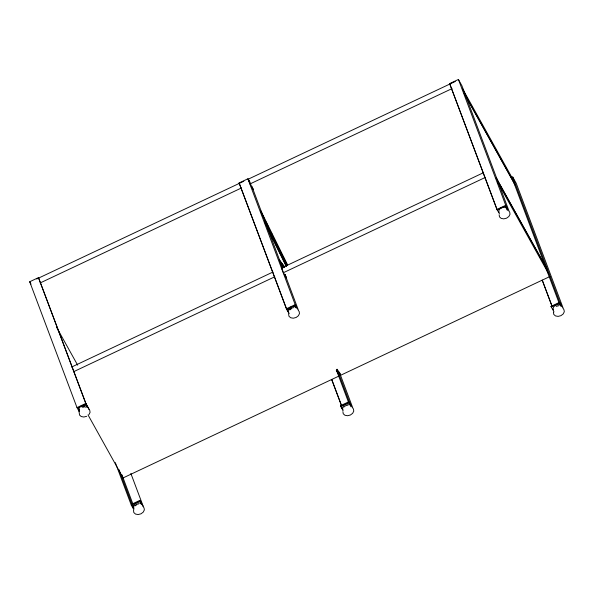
<?xml version="1.0" encoding="UTF-8"?>
<svg xmlns="http://www.w3.org/2000/svg" width="594" height="594" viewBox="0 0 594 594"><rect width="100%" height="100%" fill="white"/><g stroke="black" fill="none" stroke-linecap="round" stroke-linejoin="round"><path stroke-width="0.89" d="M88.952 414.612L90.073 412.392L89.731 410.239M289.315 309.704L291.342 308.197L293.844 307.566M289.798 309.92L291.565 308.605M134.192 506.036L136.219 504.529L138.721 503.898M135.261 505.813L136.442 504.937M343.607 407.224L345.626 405.717L348.136 405.086M79.195 411.538L76.997 407.595L29.7 281.756L38.476 277.613L86.123 404.061L78.193 407.803L79.381 409.942M289.13 313.669L286.412 308.783L239.107 182.945L247.891 178.801L250.965 184.318M499.443 213.736L496.94 209.444L449.643 83.598L458.42 79.455L461.932 85.766L509.236 211.613L505.724 205.301L458.42 79.455M36.687 278.994L243.8 181.267M455.323 81.46L248.292 179.15L250.081 183.902L253.252 189.605L252.361 187.229M40.147 282.959L241.402 188.001M250.081 183.902L452.079 88.588M71.733 366.988L272.98 272.022M285.135 274.421L286.62 278.386L283.449 272.683L281.66 267.931L483.665 172.616M73.522 371.74L274.77 276.782M283.449 272.683L485.454 177.368M512.711 176.982L560.008 302.821L563.52 309.132L516.223 183.294L512.711 176.982L511.857 177.383L559.162 303.222L560.743 306.073M76.997 407.595L85.781 403.452L38.476 277.613M286.412 308.783L295.188 304.64L247.891 178.801M496.94 209.444L505.724 205.301M338.595 376.232L123.092 477.918L88.016 414.894M339.04 375.118L336.263 370.136L337.399 369.602L340.57 375.297L550.118 276.425M131.913 504.12L139.842 500.378L143.013 506.081M343.08 410.58L340.473 405.709L348.403 401.967M560.008 302.821L551.232 306.964L551.009 306.37L558.939 302.628M133.925 509.852L131.289 505.115L140.065 500.98L139.842 500.378M340.696 406.303L349.472 402.168L337.08 369.186M81.927 407.009L84.437 406.378M82.885 407.232L84.348 406.86M86.679 416.305L83.858 417.018L81.244 416.557L79.537 415.05L78.913 410.491M556.162 306.378L558.664 305.747M260.491 211.048L260.952 211.056L287.652 265.028M85.031 406.979L86.382 407.217M279.21 259.637L284.741 266.988M279.581 260.61L284.563 267.218M279.648 261.278L284.073 267.151M280.457 263.885L283.227 267.552M281.385 265.585L283.041 267.79M462.332 88.35L513.446 180.234M464.122 93.11L514.048 182.789M464.872 94.706L515.243 185.202M449.643 83.598L497.282 210.053L505.212 206.311L507.194 209.875M496.309 177.955L546.235 267.642M496.153 177.94L546.977 269.245M497.943 182.7L548.767 273.997M551.009 306.37L554.009 311.954M248.686 179.863L249.874 181.994M239.107 182.945L286.754 309.392L294.676 305.65L295.871 307.789M281.66 267.931L282.454 269.357M295.188 304.64L298.7 310.952L285.001 274.502M349.472 402.168L352.992 408.479L339.285 372.022M351.009 406.838L348.626 402.561L336.39 370.01M286.531 308.798L288.907 313.075M340.473 405.709L342.857 409.986M56.519 327.175L77.658 365.154M29.7 281.756L31.014 284.118M85.892 403.467L89.293 409.763L85.781 403.452M140.065 500.98L143.577 507.291L130.858 473.44M134.118 508.278L132.135 504.714L118.926 469.572M260.907 211.88L263.781 217.694M265.837 221.844L267.887 225.995M271.176 232.64L272 234.303M283.501 257.551L287.199 265.021M262.199 214.783L287.258 265.429M275.668 243.837L276.492 245.493M279.774 252.138L280.598 253.801M264.634 221.822L286.412 265.83M267.879 229.291L286.367 266.654M542.344 280.294L552.13 306.333M542.166 280.108L551.908 306.021M339.679 372.921L340.57 375.297M331.816 379.64L341.275 404.804M331.638 379.455L341.372 405.368M251.73 185.981L282.395 267.56M121.904 474.747L132.818 503.786M115.303 462.592L131.289 505.115M563.966 309.608L564.3 311.761L563.179 313.981L560.907 315.674L558.085 316.387L555.472 315.926L553.771 314.419L553.43 312.266M509.674 212.08L510.016 214.241L508.895 216.461L506.615 218.154L503.794 218.867L501.188 218.406L499.48 216.892L499.146 214.738M353.43 408.947L353.764 411.107L352.65 413.327L350.371 415.02L347.549 415.733L344.936 415.273L343.235 413.758L342.901 411.605M299.146 311.427L299.48 313.58L298.359 315.8L296.087 317.493L293.265 318.206L290.652 317.745L288.951 316.238L288.61 314.085M144.023 507.759L144.357 509.919L143.236 512.139L140.964 513.832L138.142 514.545L135.529 514.085L133.828 512.57L133.487 510.417M553.415 309.92A4.396 3.245 -20.6 0 1 555.791 305.197A4.396 3.245 -20.6 0 1 561.337 306.177M342.879 409.259A4.396 3.245 -20.6 0 1 345.255 404.544A4.396 3.245 -20.6 0 1 350.809 405.524M133.472 508.07A4.396 3.245 -20.6 0 1 135.848 503.356A4.396 3.245 -20.6 0 1 141.402 504.336M499.123 212.4A4.396 3.245 -20.6 0 1 502.583 207.291A4.396 3.245 -20.6 0 1 507.313 210.328M288.595 311.739A4.396 3.245 -20.6 0 1 290.971 307.016A4.396 3.245 -20.6 0 1 296.517 307.996M79.18 410.551A4.396 3.245 -20.6 0 1 81.556 405.828A4.396 3.245 -20.6 0 1 87.11 406.808"/></g></svg>
